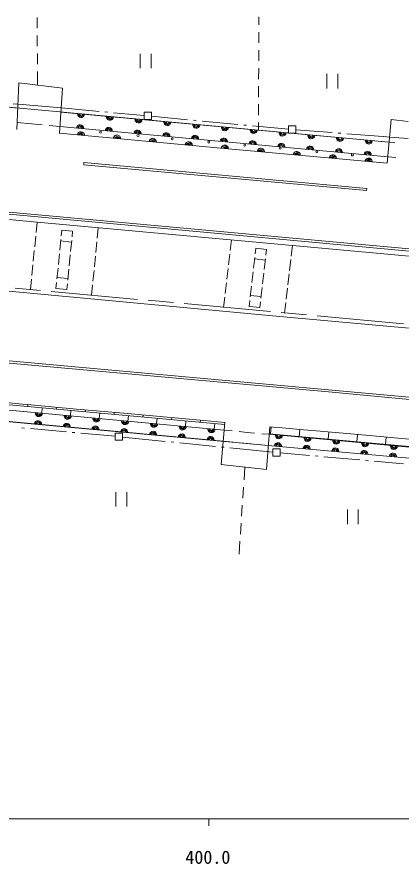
# Model space of a CAD drawing. Units: millimetres, scale not verified. Extents: x 40000 to 680000, y 20000 to 380000.
# Drawn here: x 441410 to 494592, y 198715 to 316064 of the extents above; entities that cross this region are included whole.
import ezdxf
from ezdxf.enums import TextEntityAlignment as Align

# ---------------------------------------------------------------- set-up
doc = ezdxf.new("R2010")
doc.units = ezdxf.units.MM
doc.header["$LTSCALE"] = 1000
doc.linetypes.add('CHAIN', pattern=[18.5, 12, -1.5, 3.5, -1.5])
for name, color, linetype, lineweight in [('M-BGD', 7, 'Continuous', 13), ('M-BMK', 2, 'CHAIN', 13), ('M-BMK-ROW', 30, 'Continuous', 13), ('M-STR-STR1', 1, 'Continuous', 13), ('M-TTL-BAND', 7, 'Continuous', 13)]:
    doc.layers.add(name, color=color, linetype=linetype, lineweight=lineweight)
doc.styles.add('ＭＳ ゴシック', font='')
doc.styles.get('ＭＳ ゴシック').set_extended_font_data('MS Gothic')

msp = doc.modelspace()

# ---------------------------------------------------------------- linework, layer by layer
at = {"layer": 'M-BGD'}
for p, q in [((444187, 316006), (444202, 314507)), ((474921, 316064), (474916, 314964)), ((444211, 313507), (444226, 312007)), ((474911, 313964), (474903, 312464)), ((444235, 311007), (444249, 309507)), ((474898, 311464), (474890, 309964)), ((458474, 310945), (458476, 308945)), ((459974, 310946), (459976, 308946)), ((474885, 308964), (474877, 307464)), ((444259, 308507), (444277, 306617)), ((484336, 308170), (484337, 306170)), ((485836, 308171), (485837, 306171)), ((441687, 306915), (441390, 300485)), ((447727, 306219), (441687, 306915)), ((474872, 306464), (474864, 304964)), ((447727, 306219), (447281, 299958)), ((474859, 303964), (474851, 302464)), ((447489, 302884), (492934, 298695)), ((447489, 302869), (448479, 302789)), ((448479, 302789), (448529, 302789)), ((493220, 301865), (492673, 295795)), ((495590, 301576), (493220, 301865)), ((441430, 301425), (443420, 301236)), ((443420, 301236), (444892, 301103)), ((445888, 301012), (447360, 300878)), ((492754, 296695), (447346, 300880)), ((447360, 300878), (492753, 296695)), ((474846, 301464), (474841, 300364)), ((447281, 299958), (447271, 299958)), ((447281, 299958), (469622, 297871)), ((449801, 299830), (450771, 299680)), ((450771, 299680), (449901, 299990)), ((449901, 299990), (450721, 299900)), ((450721, 299900), (450171, 300160)), ((454761, 299333), (455751, 299223)), ((455751, 299223), (454821, 299463)), ((454821, 299463), (455711, 299383)), ((455711, 299383), (455011, 299653)), ((492141, 299494), (492111, 299494)), ((459751, 298906), (460721, 298736)), ((460721, 298736), (459861, 299066)), ((459861, 299066), (460681, 298946)), ((460681, 298946), (460161, 299236)), ((464732, 298429), (465702, 298289)), ((465702, 298289), (464812, 298559)), ((464812, 298559), (465662, 298489)), ((465662, 298489), (465061, 298749)), ((470682, 297822), (469802, 298121)), ((469802, 298121), (470662, 297992)), ((470662, 297992), (470052, 298292)), ((491821, 298794), (492932, 298695)), ((469622, 297871), (492673, 295795)), ((469702, 297941), (470682, 297822)), ((474682, 297504), (475672, 297375)), ((475672, 297375), (474742, 297624)), ((474742, 297624), (475632, 297565)), ((475632, 297565), (474912, 297794)), ((479672, 297047), (480653, 296948)), ((480653, 296948), (479722, 297187)), ((479722, 297187), (480612, 297128)), ((480612, 297128), (479922, 297367)), ((485573, 296701), (484883, 296900)), ((450673, 295900), (450653, 295600)), ((489865, 292313), (450673, 295900)), ((484653, 296620), (485633, 296481)), ((485633, 296481), (484703, 296750)), ((484703, 296750), (485573, 296701)), ((489623, 296133), (490613, 296024)), ((490613, 296024), (489663, 296253)), ((489663, 296253), (490573, 296213)), ((490573, 296213), (489803, 296423)), ((489803, 296423), (490443, 296383)), ((492753, 296695), (493880, 296593)), ((499620, 283279), (376144, 294607)), ((499640, 283569), (376174, 294897)), ((489845, 292013), (450663, 295600)), ((489865, 292313), (489815, 292013)), ((444207, 287652), (426136, 289308)), ((479569, 284410), (444207, 287652)), ((497790, 282739), (479569, 284410)), ((427488, 279263), (477295, 274626)), ((484532, 264130), (365475, 274881)), ((484551, 264430), (365505, 275181)), ((477295, 274626), (575341, 265733)), ((410831, 264317), (444283, 261207)), ((410832, 264317), (470098, 258812)), ((470174, 259622), (410881, 265017)), ((574436, 255742), (484532, 264130)), ((574446, 256042), (484551, 264430)), ((442173, 262425), (438962, 262724)), ((442923, 262356), (442173, 262425)), ((442933, 262356), (442903, 262106)), ((447123, 261978), (442923, 262356)), ((444903, 261917), (444833, 261167)), ((446913, 261988), (446893, 261728)), ((448203, 261869), (447123, 261978)), ((449653, 261740), (448203, 261869)), ((452923, 261442), (449653, 261740)), ((432884, 260700), (469945, 257292)), ((444283, 261207), (470105, 258812)), ((448883, 261549), (448803, 260789)), ((450903, 261631), (450873, 261370)), ((452863, 261192), (452784, 260422)), ((456223, 261154), (452923, 261442)), ((454883, 261273), (454853, 261003)), ((463214, 260508), (456223, 261154)), ((456853, 260834), (456764, 260044)), ((458863, 260915), (458844, 260655)), ((462844, 260547), (462824, 260287)), ((458094, 259925), (457244, 260004)), ((460834, 260476), (460754, 259676)), ((467264, 260140), (463214, 260508)), ((464804, 260109), (464734, 259309)), ((466834, 260180), (466794, 259930)), ((470194, 259872), (467264, 260140)), ((468794, 259741), (468715, 258941)), ((470194, 259872), (469667, 254071)), ((471197, 258709), (470105, 258812)), ((473285, 258513), (472193, 258616)), ((474312, 258423), (473285, 258513)), ((476335, 258245), (475308, 258336)), ((476424, 259305), (475948, 253355)), ((476335, 258245), (530778, 253197)), ((476339, 258245), (530782, 253196)), ((530788, 253337), (476345, 258305)), ((476904, 259256), (476424, 259305)), ((476614, 259295), (476515, 258295)), ((478114, 259146), (476904, 259256)), ((481105, 258878), (478114, 259146)), ((480595, 258928), (480495, 257938)), ((482855, 258729), (481105, 258878)), ((487655, 258292), (482855, 258729)), ((484585, 258560), (484485, 257560)), ((511256, 256135), (487655, 258292)), ((488555, 258192), (488466, 257202)), ((471333, 257162), (469945, 257292)), ((473822, 256928), (472329, 257068)), ((478505, 258116), (478495, 258046)), ((482485, 257749), (482485, 257679)), ((486475, 257381), (486465, 257301)), ((490456, 257013), (490446, 256933)), ((492535, 257835), (492446, 256835)), ((476206, 256705), (474818, 256835)), ((494446, 256656), (494436, 256566)), ((469667, 254071), (475948, 253355)), ((472968, 253693), (472849, 251919)), ((455120, 250253), (455121, 248253)), ((456620, 250254), (456621, 248254)), ((472783, 250921), (472683, 249424)), ((472616, 248426), (472516, 246930)), ((487171, 247812), (487172, 245812)), ((488671, 247812), (488672, 245812)), ((472450, 245932), (472350, 244435)), ((472283, 243437), (472165, 241663))]:
    msp.add_line(p, q, dxfattribs=at)
for centre in [(452981, 300112), (458171, 299655), (462901, 299177), (467971, 298740), (472952, 298303), (477842, 297876), (482922, 297379), (487853, 296942)]:
    msp.add_circle(centre, 140, dxfattribs=at)
for centre, radius, start, end in [((450296, 302625), 500, 174.73316, 354.73316), ((450296, 302625), 360, 174.73316, 354.73316), ((450296, 302625), 220, 174.73316, 354.73316), ((454279, 302258), 500, 174.73316, 354.73316), ((454279, 302258), 360, 174.73316, 354.73316), ((454279, 302258), 220, 174.73316, 354.73316), ((458262, 301891), 500, 174.73316, 354.73316), ((458262, 301891), 360, 174.73316, 354.73316), ((458262, 301891), 220, 174.73316, 354.73316), ((450135, 300623), 500, 354.73409, 174.73409), ((450135, 300623), 360, 354.73409, 174.73409), ((450135, 300623), 220, 354.73409, 174.73409), ((454118, 300256), 500, 354.73409, 174.73409), ((454118, 300256), 360, 354.73409, 174.73409), ((454118, 300256), 220, 354.73409, 174.73409), ((462246, 301524), 500, 174.73316, 354.73316), ((462246, 301524), 360, 174.73316, 354.73316), ((462246, 301524), 220, 174.73316, 354.73316), ((466229, 301156), 500, 174.73316, 354.73316), ((466229, 301156), 360, 174.73316, 354.73316), ((466229, 301156), 220, 174.73316, 354.73316), ((470212, 300789), 500, 174.73316, 354.73316), ((470212, 300789), 360, 174.73316, 354.73316), ((470212, 300789), 220, 174.73316, 354.73316), ((474195, 300422), 500, 174.73316, 354.73316), ((474195, 300422), 360, 174.73316, 354.73316), ((474195, 300422), 220, 174.73316, 354.73316), ((450271, 299670), 500, 354.66269, 174.66269), ((455251, 299213), 500, 354.66269, 174.66269), ((458101, 299889), 500, 354.73409, 174.73409), ((458101, 299889), 360, 354.73409, 174.73409), ((458101, 299889), 220, 354.73409, 174.73409), ((462084, 299521), 500, 354.73409, 174.73409), ((462084, 299521), 360, 354.73409, 174.73409), ((462084, 299521), 220, 354.73409, 174.73409), ((466067, 299154), 500, 354.73409, 174.73409), ((466067, 299154), 360, 354.73409, 174.73409), ((466067, 299154), 220, 354.73409, 174.73409), ((470050, 298787), 500, 354.73409, 174.73409), ((478178, 300055), 500, 174.73316, 354.73316), ((478178, 300055), 360, 174.73316, 354.73316), ((478178, 300055), 220, 174.73316, 354.73316), ((482161, 299688), 500, 174.73316, 354.73316), ((482161, 299688), 360, 174.73316, 354.73316), ((482161, 299688), 220, 174.73316, 354.73316), ((486144, 299321), 500, 174.73316, 354.73316), ((486144, 299321), 360, 174.73316, 354.73316), ((486144, 299321), 220, 174.73316, 354.73316), ((460221, 298736), 500, 354.66269, 174.66269), ((465202, 298279), 500, 354.66269, 174.66269), ((470182, 297812), 500, 354.86859, 174.86859), ((470050, 298787), 360, 354.73409, 174.73409), ((470050, 298787), 220, 354.73409, 174.73409), ((474033, 298420), 500, 354.73409, 174.73409), ((474033, 298420), 360, 354.73409, 174.73409), ((474033, 298420), 220, 354.73409, 174.73409), ((478017, 298053), 500, 354.73409, 174.73409), ((478017, 298053), 360, 354.73409, 174.73409), ((478017, 298053), 220, 354.73409, 174.73409), ((482000, 297686), 500, 354.73409, 174.73409), ((490127, 298953), 500, 174.73316, 354.73316), ((490127, 298953), 360, 174.73316, 354.73316), ((490127, 298953), 220, 174.73316, 354.73316), ((475172, 297375), 500, 354.86859, 174.86859), ((480153, 296927), 500, 354.86859, 174.86859), ((482000, 297686), 360, 354.73409, 174.73409), ((482000, 297686), 220, 354.73409, 174.73409), ((485133, 296480), 500, 354.86859, 174.86859), ((485983, 297319), 500, 354.73409, 174.73409), ((485983, 297319), 360, 354.73409, 174.73409), ((485983, 297319), 220, 354.73409, 174.73409), ((489966, 296952), 500, 354.73409, 174.73409), ((489966, 296952), 360, 354.73409, 174.73409), ((489966, 296952), 220, 354.73409, 174.73409), ((490113, 296013), 500, 354.86859, 174.86859), ((444448, 261195), 500, 174.69323, 354.69323), ((444448, 261195), 360, 174.69323, 354.69323), ((444448, 261195), 220, 174.69323, 354.69323), ((448430, 260825), 500, 174.69323, 354.69323), ((448430, 260825), 360, 174.69323, 354.69323), ((448430, 260825), 220, 174.69323, 354.69323), ((444312, 259630), 500, 354.78728, 174.78728), ((444312, 259630), 360, 354.78728, 174.78728), ((444312, 259630), 220, 354.78728, 174.78728), ((448296, 259267), 500, 354.78728, 174.78728), ((448296, 259267), 360, 354.78728, 174.78728), ((448296, 259267), 220, 354.78728, 174.78728), ((452279, 258903), 500, 354.78728, 174.78728), ((452413, 260455), 500, 174.69323, 354.69323), ((452413, 260455), 360, 174.69323, 354.69323), ((452413, 260455), 220, 174.69323, 354.69323), ((456396, 260085), 500, 174.69323, 354.69323), ((456396, 260085), 360, 174.69323, 354.69323), ((456396, 260085), 220, 174.69323, 354.69323), ((460379, 259715), 500, 174.69323, 354.69323), ((460379, 259715), 360, 174.69323, 354.69323), ((460379, 259715), 220, 174.69323, 354.69323), ((464362, 259345), 500, 174.69323, 354.69323), ((464362, 259345), 360, 174.69323, 354.69323), ((464362, 259345), 220, 174.69323, 354.69323), ((452279, 258903), 360, 354.78728, 174.78728), ((452279, 258903), 220, 354.78728, 174.78728), ((456262, 258540), 500, 354.78728, 174.78728), ((456262, 258540), 360, 354.78728, 174.78728), ((456262, 258540), 220, 354.78728, 174.78728), ((460246, 258176), 500, 354.78728, 174.78728), ((460246, 258176), 360, 354.78728, 174.78728), ((460246, 258176), 220, 354.78728, 174.78728), ((464229, 257813), 500, 354.78728, 174.78728), ((464229, 257813), 360, 354.78728, 174.78728), ((468345, 258975), 500, 174.69323, 354.69323), ((468345, 258975), 360, 174.69323, 354.69323), ((468345, 258975), 220, 174.69323, 354.69323), ((464229, 257813), 220, 354.78728, 174.78728), ((468213, 257450), 500, 354.78728, 174.78728), ((468213, 257450), 360, 354.78728, 174.78728), ((468213, 257450), 220, 354.78728, 174.78728), ((477534, 256584), 500, 354.78466, 174.78466), ((477672, 258121), 500, 174.70214, 354.70214), ((477672, 258121), 360, 174.70214, 354.70214), ((477672, 258121), 220, 174.70214, 354.70214), ((481655, 257752), 500, 174.70214, 354.70214), ((481655, 257752), 360, 174.70214, 354.70214), ((481655, 257752), 220, 174.70214, 354.70214), ((485638, 257383), 500, 174.70214, 354.70214), ((485638, 257383), 360, 174.70214, 354.70214), ((485638, 257383), 220, 174.70214, 354.70214), ((489621, 257013), 500, 174.70214, 354.70214), ((489621, 257013), 360, 174.70214, 354.70214), ((489621, 257013), 220, 174.70214, 354.70214), ((477534, 256584), 360, 354.78466, 174.78466), ((477534, 256584), 220, 354.78466, 174.78466), ((481518, 256220), 500, 354.78466, 174.78466), ((481518, 256220), 360, 354.78466, 174.78466), ((481518, 256220), 220, 354.78466, 174.78466), ((485501, 255857), 500, 354.78466, 174.78466), ((485501, 255857), 360, 354.78466, 174.78466), ((485501, 255857), 220, 354.78466, 174.78466), ((489485, 255493), 500, 354.78466, 174.78466), ((489485, 255493), 360, 354.78466, 174.78466), ((493604, 256644), 500, 174.70214, 354.70214), ((493604, 256644), 360, 174.70214, 354.70214), ((493604, 256644), 220, 174.70214, 354.70214), ((489485, 255493), 220, 354.78466, 174.78466), ((493468, 255130), 500, 354.78466, 174.78466), ((493468, 255130), 360, 354.78466, 174.78466), ((493468, 255130), 220, 354.78466, 174.78466)]:
    msp.add_arc(centre, radius, start, end, dxfattribs=at)
at = {"layer": 'M-BMK'}
msp.add_line((427722, 279737), (526398, 270664), dxfattribs=at)
at = {"layer": 'M-BMK-ROW'}
for p, q in [((441558, 303985), (440898, 304045)), ((444319, 303737), (441558, 303985)), ((447529, 303459), (444319, 303737)), ((448569, 303359), (447529, 303459)), ((452798, 302977), (448569, 303359)), ((453993, 302869), (453595, 302905)), ((459019, 302415), (454790, 302797)), ((459019, 302865), (460019, 302866)), ((459020, 301865), (459019, 302865)), ((460019, 302866), (460020, 301866)), ((460020, 301866), (459020, 301865)), ((465045, 301830), (460019, 302306)), ((466240, 301717), (465841, 301755)), ((472014, 301171), (467036, 301642)), ((473208, 301058), (472810, 301095)), ((479030, 300507), (474005, 300982)), ((479031, 299957), (479030, 300957)), ((479030, 300957), (480030, 300957)), ((480030, 300957), (480031, 299957)), ((485074, 300038), (480031, 300427)), ((480031, 299957), (479031, 299957)), ((486270, 299945), (485871, 299976)), ((492111, 299494), (487068, 299884)), ((493001, 299425), (492141, 299494)), ((495561, 299216), (493001, 299425)), ((442075, 259147), (442473, 259111)), ((443270, 259038), (448249, 258587)), ((449046, 258514), (449444, 258478)), ((450241, 258406), (455015, 257973)), ((455015, 257423), (455015, 258423)), ((455015, 258423), (456015, 258423)), ((456015, 258423), (456015, 257423)), ((456015, 257423), (455015, 257423)), ((456015, 257873), (461954, 257273)), ((462750, 257192), (463148, 257152)), ((463943, 257071), (468918, 256568)), ((469714, 256487), (470112, 256447)), ((470908, 256366), (476846, 255766)), ((476847, 255226), (476846, 256226)), ((476846, 256226), (477846, 256226)), ((477846, 256226), (477847, 255226)), ((477847, 255226), (476847, 255226)), ((477846, 255676), (481915, 255315)), ((482711, 255244), (483110, 255208)), ((483907, 255137), (488887, 254695)), ((489684, 254624), (490082, 254588)), ((490879, 254518), (494947, 254156))]:
    msp.add_line(p, q, dxfattribs=at)
at = {"layer": 'M-STR-STR1'}
for p, q in [((396556, 307579), (441526, 303434)), ((396556, 307579), (492932, 298695)), ((492932, 298695), (493744, 298618)), ((444208, 287657), (444063, 286205)), ((447629, 286529), (447548, 285732)), ((447629, 286529), (449119, 286369)), ((449119, 286369), (449040, 285583)), ((452678, 286872), (452532, 285420)), ((444014, 285708), (443865, 284215)), ((447498, 285234), (447347, 283742)), ((470930, 283720), (471099, 285182)), ((447459, 285039), (448960, 284879)), ((448990, 285086), (448841, 283593)), ((452482, 284922), (452331, 283430)), ((474389, 283233), (474480, 284034)), ((474480, 284034), (475970, 283865)), ((479398, 282940), (479570, 284417)), ((443815, 283718), (443666, 282225)), ((447296, 283245), (447145, 281752)), ((448791, 283096), (448641, 281603)), ((452281, 282932), (452131, 281440)), ((470701, 281734), (470873, 283224)), ((475879, 283073), (475970, 283865)), ((443617, 281728), (443468, 280235)), ((474163, 281246), (474333, 282736)), ((474321, 282544), (475811, 282375)), ((475650, 281087), (475822, 282577)), ((479167, 280953), (479340, 282443)), ((447095, 281255), (446944, 279762)), ((448591, 281105), (448442, 279613)), ((452081, 280943), (451930, 279450)), ((470471, 279747), (470643, 281237)), ((473938, 279259), (474107, 280749)), ((475422, 279100), (475593, 280590)), ((443418, 279737), (443273, 278286)), ((446952, 279968), (448452, 279829)), ((478936, 278967), (479109, 280457)), ((446894, 279265), (446813, 278468)), ((446813, 278468), (448313, 278329)), ((448392, 279115), (448313, 278329)), ((451880, 278953), (451734, 277501)), ((470241, 277760), (470413, 279250)), ((473712, 277271), (473881, 278762)), ((475193, 277113), (475365, 278603)), ((478705, 276980), (478878, 278470)), ((470015, 275802), (470184, 277263)), ((473724, 277474), (475224, 277325)), ((473565, 275974), (473656, 276775)), ((473565, 275974), (475045, 275824)), ((475045, 275824), (475136, 276616)), ((478475, 275006), (478647, 276484)), ((476206, 256705), (410698, 262697)), ((476206, 256705), (530639, 251737)), ((530638, 251737), (476216, 256704))]:
    msp.add_line(p, q, dxfattribs=at)
at = {"layer": 'M-TTL-BAND'}
for p, q in [((40000, 205000), (579000, 205000)), ((468000, 205000), (468000, 204000))]:
    msp.add_line(p, q, dxfattribs=at)

# ---------------------------------------------------------------- texts
at = {"layer": 'M-TTL-BAND', "style": 'ＭＳ ゴシック'}
msp.add_text('400.0', height=1833, dxfattribs=at).set_placement((467844, 198195), align=Align.BOTTOM_CENTER)

doc.saveas('drawing.dxf')
